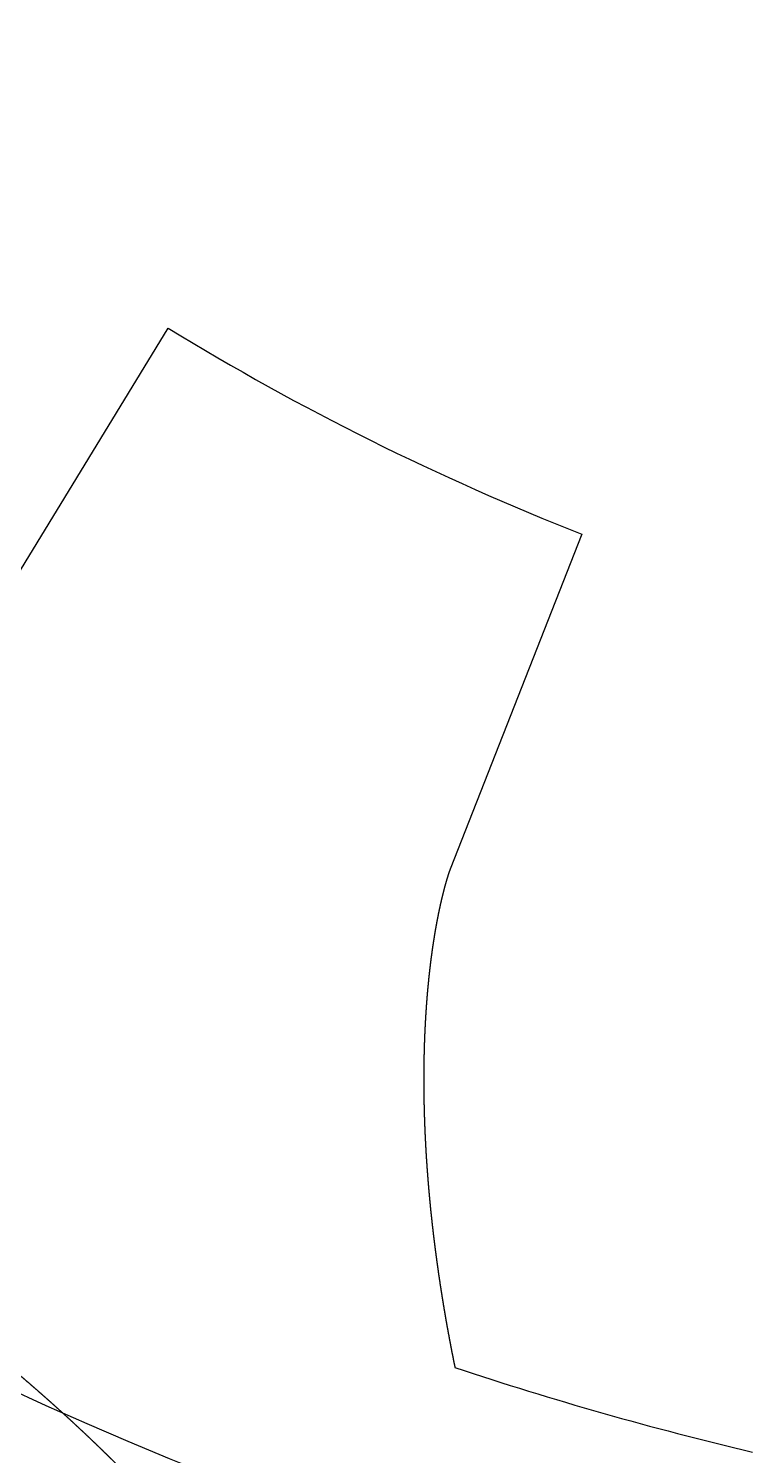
# Model space of a CAD drawing. Header units: centimetres. Extents: x -25.1 to 37.5, y -51.5 to 12.5.
# Drawn here: x 14.376 to 14.671, y -38.638 to -38.055 of the extents above; entities that cross this region are included whole.
import ezdxf

# ---------------------------------------------------------------- set-up
doc = ezdxf.new("R2010")
doc.units = ezdxf.units.CM
doc.header["$MEASUREMENT"] = 0
for name, color, linetype in [('robot assembler v21_Sketch67', 7, 'Continuous'), ('robot assembler v21_Sketch68', 7, 'Continuous'), ('robot assembler v21_Sketch75', 7, 'Continuous'), ('robot assembler v21_Sketch76', 7, 'Continuous'), ('robot assembler v21_Sketch86', 7, 'Continuous')]:
    doc.layers.add(name, color=color, linetype=linetype)

msp = doc.modelspace()

# ---------------------------------------------------------------- linework, layer by layer
at = {"layer": 'robot assembler v21_Sketch67'}
msp.add_open_spline([(14.49203, -38.74898, 50.1), (14.49202, -38.74897, 50.1), (14.49201, -38.74894, 50.1), (14.492, -38.74891, 50.1), (14.49198, -38.74885, 50.1), (14.49194, -38.74876, 50.1), (14.4919, -38.74866, 50.1), (14.49186, -38.74855, 50.1), (14.49181, -38.74842, 50.1), (14.49175, -38.74828, 50.1), (14.49169, -38.74813, 50.1), (14.49162, -38.74797, 50.1), (14.49155, -38.74779, 50.1), (14.49147, -38.7476, 50.1), (14.49138, -38.74741, 50.1), (14.49129, -38.74719, 50.1), (14.4912, -38.74697, 50.1), (14.49109, -38.74674, 50.1), (14.49099, -38.7465, 50.1), (14.49087, -38.74624, 50.1), (14.49076, -38.74598, 50.1), (14.49063, -38.7457, 50.1), (14.4905, -38.74542, 50.1), (14.49037, -38.74512, 50.1), (14.49023, -38.74482, 50.1), (14.49008, -38.7445, 50.1), (14.48993, -38.74418, 50.1), (14.48977, -38.74385, 50.1), (14.48961, -38.7435, 50.1), (14.48944, -38.74315, 50.1), (14.48926, -38.74279, 50.1), (14.48908, -38.74242, 50.1), (14.4889, -38.74204, 50.1), (14.48871, -38.74165, 50.1), (14.48851, -38.74126, 50.1), (14.48831, -38.74086, 50.1), (14.4881, -38.74044, 50.1), (14.48789, -38.74002, 50.1), (14.48767, -38.7396, 50.1), (14.48744, -38.73916, 50.1), (14.48721, -38.73872, 50.1), (14.48698, -38.73826, 50.1), (14.48674, -38.73781, 50.1), (14.48649, -38.73734, 50.1), (14.48624, -38.73687, 50.1), (14.48598, -38.73639, 50.1), (14.48572, -38.7359, 50.1), (14.48545, -38.7354, 50.1), (14.48517, -38.7349, 50.1), (14.48489, -38.73439, 50.1), (14.48461, -38.73388, 50.1), (14.48432, -38.73335, 50.1), (14.48402, -38.73282, 50.1), (14.48372, -38.73229, 50.1), (14.48341, -38.73175, 50.1), (14.4831, -38.7312, 50.1), (14.48278, -38.73064, 50.1), (14.48245, -38.73008, 50.1), (14.48212, -38.72952, 50.1), (14.48179, -38.72895, 50.1), (14.48145, -38.72837, 50.1), (14.4811, -38.72778, 50.1), (14.48075, -38.72719, 50.1), (14.48039, -38.7266, 50.1), (14.48003, -38.72599, 50.1), (14.47966, -38.72539, 50.1), (14.47929, -38.72478, 50.1), (14.47891, -38.72416, 50.1), (14.47852, -38.72353, 50.1), (14.47813, -38.72291, 50.1), (14.47774, -38.72227, 50.1), (14.47734, -38.72163, 50.1), (14.47693, -38.72099, 50.1), (14.47652, -38.72034, 50.1), (14.4761, -38.71969, 50.1), (14.47568, -38.71903, 50.1), (14.47525, -38.71836, 50.1), (14.47482, -38.71769, 50.1), (14.47438, -38.71702, 50.1), (14.47393, -38.71634, 50.1), (14.47348, -38.71566, 50.1), (14.47303, -38.71497, 50.1), (14.47257, -38.71428, 50.1), (14.4721, -38.71359, 50.1), (14.47163, -38.71289, 50.1), (14.47115, -38.71218, 50.1), (14.47067, -38.71147, 50.1), (14.47018, -38.71076, 50.1), (14.46969, -38.71004, 50.1), (14.46919, -38.70932, 50.1), (14.46868, -38.7086, 50.1), (14.46817, -38.70787, 50.1), (14.46766, -38.70714, 50.1), (14.46714, -38.7064, 50.1), (14.46661, -38.70566, 50.1), (14.46608, -38.70491, 50.1), (14.46554, -38.70416, 50.1), (14.465, -38.70341, 50.1), (14.46445, -38.70266, 50.1), (14.4639, -38.7019, 50.1), (14.46334, -38.70113, 50.1), (14.46278, -38.70037, 50.1), (14.46221, -38.6996, 50.1), (14.46164, -38.69882, 50.1), (14.46106, -38.69805, 50.1), (14.46047, -38.69727, 50.1), (14.45988, -38.69648, 50.1), (14.45929, -38.6957, 50.1), (14.45869, -38.69491, 50.1), (14.45808, -38.69412, 50.1), (14.45747, -38.69332, 50.1), (14.45685, -38.69252, 50.1), (14.45623, -38.69172, 50.1), (14.45561, -38.69091, 50.1), (14.45497, -38.69011, 50.1), (14.45434, -38.68929, 50.1), (14.45369, -38.68848, 50.1), (14.45304, -38.68766, 50.1), (14.45239, -38.68684, 50.1), (14.45173, -38.68602, 50.1), (14.45107, -38.6852, 50.1), (14.4504, -38.68437, 50.1), (14.44972, -38.68354, 50.1), (14.44904, -38.68271, 50.1), (14.44836, -38.68187, 50.1), (14.44767, -38.68103, 50.1), (14.44697, -38.68019, 50.1), (14.44627, -38.67935, 50.1), (14.44557, -38.67851, 50.1), (14.44486, -38.67766, 50.1), (14.44414, -38.67681, 50.1), (14.44342, -38.67596, 50.1), (14.44269, -38.6751, 50.1), (14.44196, -38.67424, 50.1), (14.44122, -38.67339, 50.1), (14.44048, -38.67252, 50.1), (14.43973, -38.67166, 50.1), (14.43898, -38.6708, 50.1), (14.43822, -38.66993, 50.1), (14.43746, -38.66906, 50.1), (14.43669, -38.66819, 50.1), (14.43592, -38.66731, 50.1), (14.43514, -38.66644, 50.1), (14.43436, -38.66556, 50.1), (14.43357, -38.66468, 50.1), (14.43277, -38.6638, 50.1), (14.43197, -38.66292, 50.1), (14.43117, -38.66203, 50.1), (14.43036, -38.66114, 50.1), (14.42955, -38.66026, 50.1), (14.42873, -38.65937, 50.1), (14.4279, -38.65847, 50.1), (14.42707, -38.65758, 50.1), (14.42624, -38.65669, 50.1), (14.4254, -38.65579, 50.1), (14.42455, -38.65489, 50.1), (14.4237, -38.65399, 50.1), (14.42285, -38.65309, 50.1), (14.42199, -38.65219, 50.1), (14.42112, -38.65128, 50.1), (14.42025, -38.65038, 50.1), (14.41938, -38.64947, 50.1), (14.4185, -38.64856, 50.1), (14.41761, -38.64765, 50.1), (14.41672, -38.64674, 50.1), (14.41583, -38.64583, 50.1), (14.41493, -38.64491, 50.1), (14.41402, -38.644, 50.1), (14.41311, -38.64308, 50.1), (14.4122, -38.64217, 50.1), (14.41128, -38.64125, 50.1), (14.41035, -38.64033, 50.1), (14.40942, -38.63941, 50.1), (14.40849, -38.63849, 50.1), (14.40755, -38.63756, 50.1), (14.4066, -38.63664, 50.1), (14.40565, -38.63571, 50.1), (14.40469, -38.63479, 50.1), (14.40373, -38.63386, 50.1), (14.40277, -38.63293, 50.1), (14.4018, -38.63201, 50.1), (14.40083, -38.63108, 50.1), (14.39985, -38.63015, 50.1), (14.39886, -38.62921, 50.1), (14.39787, -38.62828, 50.1), (14.39688, -38.62735, 50.1), (14.39588, -38.62642, 50.1), (14.39487, -38.62548, 50.1), (14.39386, -38.62455, 50.1), (14.39285, -38.62361, 50.1), (14.39183, -38.62267, 50.1), (14.39081, -38.62174, 50.1), (14.38978, -38.6208, 50.1), (14.38874, -38.61986, 50.1), (14.38771, -38.61892, 50.1), (14.38666, -38.61798, 50.1), (14.38561, -38.61704, 50.1), (14.38456, -38.6161, 50.1), (14.3835, -38.61516, 50.1), (14.38244, -38.61422, 50.1), (14.38137, -38.61328, 50.1), (14.3803, -38.61234, 50.1), (14.37923, -38.61139, 50.1), (14.37814, -38.61045, 50.1), (14.37706, -38.60951, 50.1), (14.37597, -38.60856, 50.1), (14.37487, -38.60762, 50.1), (14.37377, -38.60667, 50.1), (14.37266, -38.60573, 50.1), (14.37155, -38.60478, 50.1), (14.37044, -38.60384, 50.1), (14.36932, -38.60289, 50.1), (14.36819, -38.60195, 50.1), (14.36706, -38.601, 50.1), (14.36593, -38.60005, 50.1), (14.36479, -38.59911, 50.1), (14.36365, -38.59816, 50.1), (14.3625, -38.59721, 50.1), (14.36135, -38.59627, 50.1), (14.36019, -38.59532, 50.1), (14.35903, -38.59437, 50.1), (14.35786, -38.59343, 50.1), (14.35669, -38.59248, 50.1), (14.35551, -38.59153, 50.1), (14.35433, -38.59059, 50.1), (14.35314, -38.58964, 50.1), (14.35195, -38.58869, 50.1), (14.35076, -38.58775, 50.1), (14.34956, -38.5868, 50.1), (14.34835, -38.58585, 50.1), (14.34714, -38.58491, 50.1), (14.34593, -38.58396, 50.1), (14.34471, -38.58301, 50.1), (14.34349, -38.58207, 50.1), (14.34226, -38.58112, 50.1), (14.34103, -38.58018, 50.1), (14.33979, -38.57923, 50.1), (14.33855, -38.57829, 50.1), (14.33731, -38.57734, 50.1), (14.33606, -38.5764, 50.1), (14.3348, -38.57545, 50.1), (14.33379, -38.5747, 50.1), (14.33304, -38.57413, 50.1), (14.33253, -38.57376, 50.1), (14.33228, -38.57357, 50.1)], degree=5, dxfattribs=at)
at = {"layer": 'robot assembler v21_Sketch68'}
msp.add_open_spline([(14.49203, -38.74898, 50.1), (14.49202, -38.74897, 50.1), (14.49201, -38.74894, 50.1), (14.492, -38.74891, 50.1), (14.49198, -38.74885, 50.1), (14.49194, -38.74876, 50.1), (14.4919, -38.74866, 50.1), (14.49186, -38.74855, 50.1), (14.49181, -38.74842, 50.1), (14.49175, -38.74828, 50.1), (14.49169, -38.74813, 50.1), (14.49162, -38.74797, 50.1), (14.49155, -38.74779, 50.1), (14.49147, -38.7476, 50.1), (14.49138, -38.74741, 50.1), (14.49129, -38.74719, 50.1), (14.4912, -38.74697, 50.1), (14.49109, -38.74674, 50.1), (14.49099, -38.7465, 50.1), (14.49087, -38.74624, 50.1), (14.49076, -38.74598, 50.1), (14.49063, -38.7457, 50.1), (14.4905, -38.74542, 50.1), (14.49037, -38.74512, 50.1), (14.49023, -38.74482, 50.1), (14.49008, -38.7445, 50.1), (14.48993, -38.74418, 50.1), (14.48977, -38.74385, 50.1), (14.48961, -38.7435, 50.1), (14.48944, -38.74315, 50.1), (14.48926, -38.74279, 50.1), (14.48908, -38.74242, 50.1), (14.4889, -38.74204, 50.1), (14.48871, -38.74165, 50.1), (14.48851, -38.74126, 50.1), (14.48831, -38.74086, 50.1), (14.4881, -38.74044, 50.1), (14.48789, -38.74002, 50.1), (14.48767, -38.7396, 50.1), (14.48744, -38.73916, 50.1), (14.48721, -38.73872, 50.1), (14.48698, -38.73826, 50.1), (14.48674, -38.73781, 50.1), (14.48649, -38.73734, 50.1), (14.48624, -38.73687, 50.1), (14.48598, -38.73639, 50.1), (14.48572, -38.7359, 50.1), (14.48545, -38.7354, 50.1), (14.48517, -38.7349, 50.1), (14.48489, -38.73439, 50.1), (14.48461, -38.73388, 50.1), (14.48432, -38.73335, 50.1), (14.48402, -38.73282, 50.1), (14.48372, -38.73229, 50.1), (14.48341, -38.73175, 50.1), (14.4831, -38.7312, 50.1), (14.48278, -38.73064, 50.1), (14.48245, -38.73008, 50.1), (14.48212, -38.72952, 50.1), (14.48179, -38.72895, 50.1), (14.48145, -38.72837, 50.1), (14.4811, -38.72778, 50.1), (14.48075, -38.72719, 50.1), (14.48039, -38.7266, 50.1), (14.48003, -38.72599, 50.1), (14.47966, -38.72539, 50.1), (14.47929, -38.72478, 50.1), (14.47891, -38.72416, 50.1), (14.47852, -38.72353, 50.1), (14.47813, -38.72291, 50.1), (14.47774, -38.72227, 50.1), (14.47734, -38.72163, 50.1), (14.47693, -38.72099, 50.1), (14.47652, -38.72034, 50.1), (14.4761, -38.71969, 50.1), (14.47568, -38.71903, 50.1), (14.47525, -38.71836, 50.1), (14.47482, -38.71769, 50.1), (14.47438, -38.71702, 50.1), (14.47393, -38.71634, 50.1), (14.47348, -38.71566, 50.1), (14.47303, -38.71497, 50.1), (14.47257, -38.71428, 50.1), (14.4721, -38.71359, 50.1), (14.47163, -38.71289, 50.1), (14.47115, -38.71218, 50.1), (14.47067, -38.71147, 50.1), (14.47018, -38.71076, 50.1), (14.46969, -38.71004, 50.1), (14.46919, -38.70932, 50.1), (14.46868, -38.7086, 50.1), (14.46817, -38.70787, 50.1), (14.46766, -38.70714, 50.1), (14.46714, -38.7064, 50.1), (14.46661, -38.70566, 50.1), (14.46608, -38.70491, 50.1), (14.46554, -38.70416, 50.1), (14.465, -38.70341, 50.1), (14.46445, -38.70266, 50.1), (14.4639, -38.7019, 50.1), (14.46334, -38.70113, 50.1), (14.46278, -38.70037, 50.1), (14.46221, -38.6996, 50.1), (14.46164, -38.69882, 50.1), (14.46106, -38.69805, 50.1), (14.46047, -38.69727, 50.1), (14.45988, -38.69648, 50.1), (14.45929, -38.6957, 50.1), (14.45869, -38.69491, 50.1), (14.45808, -38.69412, 50.1), (14.45747, -38.69332, 50.1), (14.45685, -38.69252, 50.1), (14.45623, -38.69172, 50.1), (14.45561, -38.69091, 50.1), (14.45497, -38.69011, 50.1), (14.45434, -38.68929, 50.1), (14.45369, -38.68848, 50.1), (14.45304, -38.68766, 50.1), (14.45239, -38.68684, 50.1), (14.45173, -38.68602, 50.1), (14.45107, -38.6852, 50.1), (14.4504, -38.68437, 50.1), (14.44972, -38.68354, 50.1), (14.44904, -38.68271, 50.1), (14.44836, -38.68187, 50.1), (14.44767, -38.68103, 50.1), (14.44697, -38.68019, 50.1), (14.44627, -38.67935, 50.1), (14.44557, -38.67851, 50.1), (14.44486, -38.67766, 50.1), (14.44414, -38.67681, 50.1), (14.44342, -38.67596, 50.1), (14.44269, -38.6751, 50.1), (14.44196, -38.67424, 50.1), (14.44122, -38.67339, 50.1), (14.44048, -38.67252, 50.1), (14.43973, -38.67166, 50.1), (14.43898, -38.6708, 50.1), (14.43822, -38.66993, 50.1), (14.43746, -38.66906, 50.1), (14.43669, -38.66819, 50.1), (14.43592, -38.66731, 50.1), (14.43514, -38.66644, 50.1), (14.43436, -38.66556, 50.1), (14.43357, -38.66468, 50.1), (14.43277, -38.6638, 50.1), (14.43197, -38.66292, 50.1), (14.43117, -38.66203, 50.1), (14.43036, -38.66114, 50.1), (14.42955, -38.66026, 50.1), (14.42873, -38.65937, 50.1), (14.4279, -38.65847, 50.1), (14.42707, -38.65758, 50.1), (14.42624, -38.65669, 50.1), (14.4254, -38.65579, 50.1), (14.42455, -38.65489, 50.1), (14.4237, -38.65399, 50.1), (14.42285, -38.65309, 50.1), (14.42199, -38.65219, 50.1), (14.42112, -38.65128, 50.1), (14.42025, -38.65038, 50.1), (14.41938, -38.64947, 50.1), (14.4185, -38.64856, 50.1), (14.41761, -38.64765, 50.1), (14.41672, -38.64674, 50.1), (14.41583, -38.64583, 50.1), (14.41493, -38.64491, 50.1), (14.41402, -38.644, 50.1), (14.41311, -38.64308, 50.1), (14.4122, -38.64217, 50.1), (14.41128, -38.64125, 50.1), (14.41035, -38.64033, 50.1), (14.40942, -38.63941, 50.1), (14.40849, -38.63849, 50.1), (14.40755, -38.63756, 50.1), (14.4066, -38.63664, 50.1), (14.40565, -38.63571, 50.1), (14.40469, -38.63479, 50.1), (14.40373, -38.63386, 50.1), (14.40277, -38.63293, 50.1), (14.4018, -38.63201, 50.1), (14.40083, -38.63108, 50.1), (14.39985, -38.63015, 50.1), (14.39886, -38.62921, 50.1), (14.39787, -38.62828, 50.1), (14.39688, -38.62735, 50.1), (14.39588, -38.62642, 50.1), (14.39487, -38.62548, 50.1), (14.39386, -38.62455, 50.1), (14.39285, -38.62361, 50.1), (14.39183, -38.62267, 50.1), (14.39081, -38.62174, 50.1), (14.38978, -38.6208, 50.1), (14.38874, -38.61986, 50.1), (14.38771, -38.61892, 50.1), (14.38666, -38.61798, 50.1), (14.38561, -38.61704, 50.1), (14.38456, -38.6161, 50.1), (14.3835, -38.61516, 50.1), (14.38244, -38.61422, 50.1), (14.38137, -38.61328, 50.1), (14.3803, -38.61234, 50.1), (14.37923, -38.61139, 50.1), (14.37814, -38.61045, 50.1), (14.37706, -38.60951, 50.1), (14.37597, -38.60856, 50.1), (14.37487, -38.60762, 50.1), (14.37377, -38.60667, 50.1), (14.37266, -38.60573, 50.1), (14.37155, -38.60478, 50.1), (14.37044, -38.60384, 50.1), (14.36932, -38.60289, 50.1), (14.36819, -38.60195, 50.1), (14.36706, -38.601, 50.1), (14.36593, -38.60005, 50.1), (14.36479, -38.59911, 50.1), (14.36365, -38.59816, 50.1), (14.3625, -38.59721, 50.1), (14.36135, -38.59627, 50.1), (14.36019, -38.59532, 50.1), (14.35903, -38.59437, 50.1), (14.35786, -38.59343, 50.1), (14.35669, -38.59248, 50.1), (14.35551, -38.59153, 50.1), (14.35433, -38.59059, 50.1), (14.35314, -38.58964, 50.1), (14.35195, -38.58869, 50.1), (14.35076, -38.58775, 50.1), (14.34956, -38.5868, 50.1), (14.34835, -38.58585, 50.1), (14.34714, -38.58491, 50.1), (14.34593, -38.58396, 50.1), (14.34471, -38.58301, 50.1), (14.34349, -38.58207, 50.1), (14.34226, -38.58112, 50.1), (14.34103, -38.58018, 50.1), (14.33979, -38.57923, 50.1), (14.33855, -38.57829, 50.1), (14.33731, -38.57734, 50.1), (14.33606, -38.5764, 50.1), (14.3348, -38.57545, 50.1), (14.33379, -38.5747, 50.1), (14.33304, -38.57413, 50.1), (14.33253, -38.57376, 50.1), (14.33228, -38.57357, 50.1)], degree=5, dxfattribs=at)
at = {"layer": 'robot assembler v21_Sketch75'}
for p, q in [((14.35601, -38.30309, 50.1), (14.43264, -38.17777, 50.1)), ((14.60153, -38.26187, 50.1), (14.54771, -38.39854, 50.1)), ((14.54771, -38.39854, 50.1), (14.54768, -38.39862, 50.1))]:
    msp.add_line(p, q, dxfattribs=at)
for radius, start, end in [(1.0875, 238.55299, 248.50583), (1.425, 251.57748, 256.65782)]:
    msp.add_arc((15, -37.25, 50.1), radius, start, end, dxfattribs=at)
msp.add_open_spline([(14.54768, -38.39862, 50.1), (14.54768, -38.39863, 50.1), (14.54767, -38.39865, 50.1), (14.54766, -38.39868, 50.1), (14.54764, -38.39873, 50.1), (14.54761, -38.3988, 50.1), (14.54758, -38.39888, 50.1), (14.54755, -38.39898, 50.1), (14.54751, -38.39908, 50.1), (14.54747, -38.3992, 50.1), (14.54743, -38.39932, 50.1), (14.54738, -38.39946, 50.1), (14.54733, -38.39961, 50.1), (14.54727, -38.39976, 50.1), (14.54722, -38.39993, 50.1), (14.54716, -38.40011, 50.1), (14.54709, -38.4003, 50.1), (14.54703, -38.4005, 50.1), (14.54696, -38.4007, 50.1), (14.54689, -38.40092, 50.1), (14.54682, -38.40115, 50.1), (14.54674, -38.40138, 50.1), (14.54667, -38.40163, 50.1), (14.54659, -38.40188, 50.1), (14.54651, -38.40215, 50.1), (14.54642, -38.40242, 50.1), (14.54634, -38.4027, 50.1), (14.54625, -38.403, 50.1), (14.54616, -38.4033, 50.1), (14.54607, -38.40361, 50.1), (14.54598, -38.40392, 50.1), (14.54589, -38.40425, 50.1), (14.54579, -38.40459, 50.1), (14.5457, -38.40493, 50.1), (14.5456, -38.40528, 50.1), (14.5455, -38.40564, 50.1), (14.5454, -38.40601, 50.1), (14.5453, -38.40639, 50.1), (14.5452, -38.40678, 50.1), (14.54509, -38.40717, 50.1), (14.54499, -38.40757, 50.1), (14.54489, -38.40798, 50.1), (14.54478, -38.4084, 50.1), (14.54467, -38.40883, 50.1), (14.54457, -38.40926, 50.1), (14.54446, -38.40971, 50.1), (14.54435, -38.41016, 50.1), (14.54424, -38.41061, 50.1), (14.54413, -38.41108, 50.1), (14.54402, -38.41155, 50.1), (14.54391, -38.41203, 50.1), (14.5438, -38.41252, 50.1), (14.54369, -38.41301, 50.1), (14.54358, -38.41352, 50.1), (14.54347, -38.41402, 50.1), (14.54336, -38.41454, 50.1), (14.54324, -38.41507, 50.1), (14.54313, -38.4156, 50.1), (14.54302, -38.41614, 50.1), (14.54291, -38.41668, 50.1), (14.5428, -38.41723, 50.1), (14.54269, -38.41779, 50.1), (14.54257, -38.41836, 50.1), (14.54246, -38.41893, 50.1), (14.54235, -38.41951, 50.1), (14.54224, -38.4201, 50.1), (14.54213, -38.42069, 50.1), (14.54202, -38.42129, 50.1), (14.54191, -38.4219, 50.1), (14.5418, -38.42252, 50.1), (14.54169, -38.42314, 50.1), (14.54158, -38.42376, 50.1), (14.54148, -38.4244, 50.1), (14.54137, -38.42504, 50.1), (14.54126, -38.42568, 50.1), (14.54116, -38.42633, 50.1), (14.54105, -38.42699, 50.1), (14.54095, -38.42766, 50.1), (14.54084, -38.42833, 50.1), (14.54074, -38.42901, 50.1), (14.54064, -38.42969, 50.1), (14.54053, -38.43038, 50.1), (14.54043, -38.43108, 50.1), (14.54033, -38.43178, 50.1), (14.54024, -38.43249, 50.1), (14.54014, -38.4332, 50.1), (14.54004, -38.43392, 50.1), (14.53994, -38.43465, 50.1), (14.53985, -38.43538, 50.1), (14.53975, -38.43612, 50.1), (14.53966, -38.43686, 50.1), (14.53957, -38.43761, 50.1), (14.53948, -38.43837, 50.1), (14.53939, -38.43913, 50.1), (14.5393, -38.43989, 50.1), (14.53921, -38.44067, 50.1), (14.53913, -38.44144, 50.1), (14.53904, -38.44223, 50.1), (14.53896, -38.44302, 50.1), (14.53888, -38.44381, 50.1), (14.5388, -38.44461, 50.1), (14.53872, -38.44542, 50.1), (14.53864, -38.44623, 50.1), (14.53857, -38.44704, 50.1), (14.53849, -38.44787, 50.1), (14.53842, -38.44869, 50.1), (14.53835, -38.44953, 50.1), (14.53828, -38.45036, 50.1), (14.53821, -38.45121, 50.1), (14.53814, -38.45205, 50.1), (14.53807, -38.45291, 50.1), (14.53801, -38.45377, 50.1), (14.53795, -38.45463, 50.1), (14.53789, -38.4555, 50.1), (14.53783, -38.45637, 50.1), (14.53777, -38.45725, 50.1), (14.53771, -38.45814, 50.1), (14.53766, -38.45903, 50.1), (14.53761, -38.45992, 50.1), (14.53756, -38.46082, 50.1), (14.53751, -38.46172, 50.1), (14.53746, -38.46263, 50.1), (14.53742, -38.46355, 50.1), (14.53737, -38.46446, 50.1), (14.53733, -38.46539, 50.1), (14.53729, -38.46632, 50.1), (14.53725, -38.46725, 50.1), (14.53722, -38.46819, 50.1), (14.53719, -38.46913, 50.1), (14.53715, -38.47008, 50.1), (14.53712, -38.47103, 50.1), (14.5371, -38.47198, 50.1), (14.53707, -38.47294, 50.1), (14.53705, -38.47391, 50.1), (14.53703, -38.47488, 50.1), (14.53701, -38.47586, 50.1), (14.53699, -38.47683, 50.1), (14.53697, -38.47782, 50.1), (14.53696, -38.47881, 50.1), (14.53695, -38.4798, 50.1), (14.53694, -38.4808, 50.1), (14.53693, -38.4818, 50.1), (14.53693, -38.4828, 50.1), (14.53693, -38.48381, 50.1), (14.53693, -38.48483, 50.1), (14.53693, -38.48585, 50.1), (14.53693, -38.48687, 50.1), (14.53694, -38.4879, 50.1), (14.53695, -38.48893, 50.1), (14.53696, -38.48996, 50.1), (14.53697, -38.491, 50.1), (14.53699, -38.49205, 50.1), (14.53701, -38.4931, 50.1), (14.53703, -38.49415, 50.1), (14.53705, -38.49521, 50.1), (14.53708, -38.49627, 50.1), (14.5371, -38.49733, 50.1), (14.53713, -38.4984, 50.1), (14.53717, -38.49947, 50.1), (14.5372, -38.50055, 50.1), (14.53724, -38.50163, 50.1), (14.53728, -38.50272, 50.1), (14.53732, -38.5038, 50.1), (14.53736, -38.5049, 50.1), (14.53741, -38.50599, 50.1), (14.53746, -38.50709, 50.1), (14.53751, -38.5082, 50.1), (14.53757, -38.50931, 50.1), (14.53763, -38.51042, 50.1), (14.53769, -38.51153, 50.1), (14.53775, -38.51265, 50.1), (14.53781, -38.51378, 50.1), (14.53788, -38.5149, 50.1), (14.53795, -38.51603, 50.1), (14.53802, -38.51717, 50.1), (14.5381, -38.51831, 50.1), (14.53818, -38.51945, 50.1), (14.53826, -38.52059, 50.1), (14.53834, -38.52174, 50.1), (14.53843, -38.52289, 50.1), (14.53852, -38.52405, 50.1), (14.53861, -38.52521, 50.1), (14.5387, -38.52637, 50.1), (14.5388, -38.52754, 50.1), (14.5389, -38.52871, 50.1), (14.539, -38.52988, 50.1), (14.53911, -38.53106, 50.1), (14.53921, -38.53224, 50.1), (14.53932, -38.53343, 50.1), (14.53944, -38.53461, 50.1), (14.53955, -38.5358, 50.1), (14.53967, -38.537, 50.1), (14.53979, -38.5382, 50.1), (14.53992, -38.5394, 50.1), (14.54005, -38.5406, 50.1), (14.54018, -38.54181, 50.1), (14.54031, -38.54302, 50.1), (14.54045, -38.54423, 50.1), (14.54059, -38.54545, 50.1), (14.54073, -38.54667, 50.1), (14.54087, -38.5479, 50.1), (14.54102, -38.54912, 50.1), (14.54117, -38.55035, 50.1), (14.54132, -38.55159, 50.1), (14.54148, -38.55282, 50.1), (14.54164, -38.55406, 50.1), (14.5418, -38.5553, 50.1), (14.54197, -38.55655, 50.1), (14.54213, -38.5578, 50.1), (14.54231, -38.55905, 50.1), (14.54248, -38.56031, 50.1), (14.54266, -38.56156, 50.1), (14.54284, -38.56283, 50.1), (14.54302, -38.56409, 50.1), (14.54321, -38.56536, 50.1), (14.5434, -38.56663, 50.1), (14.54359, -38.5679, 50.1), (14.54378, -38.56917, 50.1), (14.54398, -38.57045, 50.1), (14.54418, -38.57173, 50.1), (14.54439, -38.57302, 50.1), (14.54459, -38.57431, 50.1), (14.5448, -38.5756, 50.1), (14.54502, -38.57689, 50.1), (14.54523, -38.57819, 50.1), (14.54545, -38.57948, 50.1), (14.54568, -38.58078, 50.1), (14.5459, -38.58209, 50.1), (14.54613, -38.5834, 50.1), (14.54636, -38.58471, 50.1), (14.5466, -38.58602, 50.1), (14.54684, -38.58733, 50.1), (14.54708, -38.58865, 50.1), (14.54732, -38.58997, 50.1), (14.54757, -38.59129, 50.1), (14.54782, -38.59262, 50.1), (14.54808, -38.59395, 50.1), (14.54833, -38.59528, 50.1), (14.54859, -38.59661, 50.1), (14.54886, -38.59795, 50.1), (14.54912, -38.59929, 50.1), (14.54934, -38.60036, 50.1), (14.5495, -38.60116, 50.1), (14.54961, -38.6017, 50.1), (14.54967, -38.60197, 50.1)], degree=5, dxfattribs=at)
at = {"layer": 'robot assembler v21_Sketch76'}
for p, q in [((14.35601, -38.30309, 50.1), (14.43264, -38.17777, 50.1)), ((14.60153, -38.26187, 50.1), (14.54771, -38.39854, 50.1)), ((14.54771, -38.39854, 50.1), (14.54768, -38.39862, 50.1))]:
    msp.add_line(p, q, dxfattribs=at)
for radius, start, end in [(1.0875, 238.55299, 248.50583), (1.425, 251.57748, 256.65782)]:
    msp.add_arc((15, -37.25, 50.1), radius, start, end, dxfattribs=at)
msp.add_open_spline([(14.54768, -38.39862, 50.1), (14.54768, -38.39863, 50.1), (14.54767, -38.39865, 50.1), (14.54766, -38.39868, 50.1), (14.54764, -38.39873, 50.1), (14.54761, -38.3988, 50.1), (14.54758, -38.39888, 50.1), (14.54755, -38.39898, 50.1), (14.54751, -38.39908, 50.1), (14.54747, -38.3992, 50.1), (14.54743, -38.39932, 50.1), (14.54738, -38.39946, 50.1), (14.54733, -38.39961, 50.1), (14.54727, -38.39976, 50.1), (14.54722, -38.39993, 50.1), (14.54716, -38.40011, 50.1), (14.54709, -38.4003, 50.1), (14.54703, -38.4005, 50.1), (14.54696, -38.4007, 50.1), (14.54689, -38.40092, 50.1), (14.54682, -38.40115, 50.1), (14.54674, -38.40138, 50.1), (14.54667, -38.40163, 50.1), (14.54659, -38.40188, 50.1), (14.54651, -38.40215, 50.1), (14.54642, -38.40242, 50.1), (14.54634, -38.4027, 50.1), (14.54625, -38.403, 50.1), (14.54616, -38.4033, 50.1), (14.54607, -38.40361, 50.1), (14.54598, -38.40392, 50.1), (14.54589, -38.40425, 50.1), (14.54579, -38.40459, 50.1), (14.5457, -38.40493, 50.1), (14.5456, -38.40528, 50.1), (14.5455, -38.40564, 50.1), (14.5454, -38.40601, 50.1), (14.5453, -38.40639, 50.1), (14.5452, -38.40678, 50.1), (14.54509, -38.40717, 50.1), (14.54499, -38.40757, 50.1), (14.54489, -38.40798, 50.1), (14.54478, -38.4084, 50.1), (14.54467, -38.40883, 50.1), (14.54457, -38.40926, 50.1), (14.54446, -38.40971, 50.1), (14.54435, -38.41016, 50.1), (14.54424, -38.41061, 50.1), (14.54413, -38.41108, 50.1), (14.54402, -38.41155, 50.1), (14.54391, -38.41203, 50.1), (14.5438, -38.41252, 50.1), (14.54369, -38.41301, 50.1), (14.54358, -38.41352, 50.1), (14.54347, -38.41402, 50.1), (14.54336, -38.41454, 50.1), (14.54324, -38.41507, 50.1), (14.54313, -38.4156, 50.1), (14.54302, -38.41614, 50.1), (14.54291, -38.41668, 50.1), (14.5428, -38.41723, 50.1), (14.54269, -38.41779, 50.1), (14.54257, -38.41836, 50.1), (14.54246, -38.41893, 50.1), (14.54235, -38.41951, 50.1), (14.54224, -38.4201, 50.1), (14.54213, -38.42069, 50.1), (14.54202, -38.42129, 50.1), (14.54191, -38.4219, 50.1), (14.5418, -38.42252, 50.1), (14.54169, -38.42314, 50.1), (14.54158, -38.42376, 50.1), (14.54148, -38.4244, 50.1), (14.54137, -38.42504, 50.1), (14.54126, -38.42568, 50.1), (14.54116, -38.42633, 50.1), (14.54105, -38.42699, 50.1), (14.54095, -38.42766, 50.1), (14.54084, -38.42833, 50.1), (14.54074, -38.42901, 50.1), (14.54064, -38.42969, 50.1), (14.54053, -38.43038, 50.1), (14.54043, -38.43108, 50.1), (14.54033, -38.43178, 50.1), (14.54024, -38.43249, 50.1), (14.54014, -38.4332, 50.1), (14.54004, -38.43392, 50.1), (14.53994, -38.43465, 50.1), (14.53985, -38.43538, 50.1), (14.53975, -38.43612, 50.1), (14.53966, -38.43686, 50.1), (14.53957, -38.43761, 50.1), (14.53948, -38.43837, 50.1), (14.53939, -38.43913, 50.1), (14.5393, -38.43989, 50.1), (14.53921, -38.44067, 50.1), (14.53913, -38.44144, 50.1), (14.53904, -38.44223, 50.1), (14.53896, -38.44302, 50.1), (14.53888, -38.44381, 50.1), (14.5388, -38.44461, 50.1), (14.53872, -38.44542, 50.1), (14.53864, -38.44623, 50.1), (14.53857, -38.44704, 50.1), (14.53849, -38.44787, 50.1), (14.53842, -38.44869, 50.1), (14.53835, -38.44953, 50.1), (14.53828, -38.45036, 50.1), (14.53821, -38.45121, 50.1), (14.53814, -38.45205, 50.1), (14.53807, -38.45291, 50.1), (14.53801, -38.45377, 50.1), (14.53795, -38.45463, 50.1), (14.53789, -38.4555, 50.1), (14.53783, -38.45637, 50.1), (14.53777, -38.45725, 50.1), (14.53771, -38.45814, 50.1), (14.53766, -38.45903, 50.1), (14.53761, -38.45992, 50.1), (14.53756, -38.46082, 50.1), (14.53751, -38.46172, 50.1), (14.53746, -38.46263, 50.1), (14.53742, -38.46355, 50.1), (14.53737, -38.46446, 50.1), (14.53733, -38.46539, 50.1), (14.53729, -38.46632, 50.1), (14.53725, -38.46725, 50.1), (14.53722, -38.46819, 50.1), (14.53719, -38.46913, 50.1), (14.53715, -38.47008, 50.1), (14.53712, -38.47103, 50.1), (14.5371, -38.47198, 50.1), (14.53707, -38.47294, 50.1), (14.53705, -38.47391, 50.1), (14.53703, -38.47488, 50.1), (14.53701, -38.47586, 50.1), (14.53699, -38.47683, 50.1), (14.53697, -38.47782, 50.1), (14.53696, -38.47881, 50.1), (14.53695, -38.4798, 50.1), (14.53694, -38.4808, 50.1), (14.53693, -38.4818, 50.1), (14.53693, -38.4828, 50.1), (14.53693, -38.48381, 50.1), (14.53693, -38.48483, 50.1), (14.53693, -38.48585, 50.1), (14.53693, -38.48687, 50.1), (14.53694, -38.4879, 50.1), (14.53695, -38.48893, 50.1), (14.53696, -38.48996, 50.1), (14.53697, -38.491, 50.1), (14.53699, -38.49205, 50.1), (14.53701, -38.4931, 50.1), (14.53703, -38.49415, 50.1), (14.53705, -38.49521, 50.1), (14.53708, -38.49627, 50.1), (14.5371, -38.49733, 50.1), (14.53713, -38.4984, 50.1), (14.53717, -38.49947, 50.1), (14.5372, -38.50055, 50.1), (14.53724, -38.50163, 50.1), (14.53728, -38.50272, 50.1), (14.53732, -38.5038, 50.1), (14.53736, -38.5049, 50.1), (14.53741, -38.50599, 50.1), (14.53746, -38.50709, 50.1), (14.53751, -38.5082, 50.1), (14.53757, -38.50931, 50.1), (14.53763, -38.51042, 50.1), (14.53769, -38.51153, 50.1), (14.53775, -38.51265, 50.1), (14.53781, -38.51378, 50.1), (14.53788, -38.5149, 50.1), (14.53795, -38.51603, 50.1), (14.53802, -38.51717, 50.1), (14.5381, -38.51831, 50.1), (14.53818, -38.51945, 50.1), (14.53826, -38.52059, 50.1), (14.53834, -38.52174, 50.1), (14.53843, -38.52289, 50.1), (14.53852, -38.52405, 50.1), (14.53861, -38.52521, 50.1), (14.5387, -38.52637, 50.1), (14.5388, -38.52754, 50.1), (14.5389, -38.52871, 50.1), (14.539, -38.52988, 50.1), (14.53911, -38.53106, 50.1), (14.53921, -38.53224, 50.1), (14.53932, -38.53343, 50.1), (14.53944, -38.53461, 50.1), (14.53955, -38.5358, 50.1), (14.53967, -38.537, 50.1), (14.53979, -38.5382, 50.1), (14.53992, -38.5394, 50.1), (14.54005, -38.5406, 50.1), (14.54018, -38.54181, 50.1), (14.54031, -38.54302, 50.1), (14.54045, -38.54423, 50.1), (14.54059, -38.54545, 50.1), (14.54073, -38.54667, 50.1), (14.54087, -38.5479, 50.1), (14.54102, -38.54912, 50.1), (14.54117, -38.55035, 50.1), (14.54132, -38.55159, 50.1), (14.54148, -38.55282, 50.1), (14.54164, -38.55406, 50.1), (14.5418, -38.5553, 50.1), (14.54197, -38.55655, 50.1), (14.54213, -38.5578, 50.1), (14.54231, -38.55905, 50.1), (14.54248, -38.56031, 50.1), (14.54266, -38.56156, 50.1), (14.54284, -38.56283, 50.1), (14.54302, -38.56409, 50.1), (14.54321, -38.56536, 50.1), (14.5434, -38.56663, 50.1), (14.54359, -38.5679, 50.1), (14.54378, -38.56917, 50.1), (14.54398, -38.57045, 50.1), (14.54418, -38.57173, 50.1), (14.54439, -38.57302, 50.1), (14.54459, -38.57431, 50.1), (14.5448, -38.5756, 50.1), (14.54502, -38.57689, 50.1), (14.54523, -38.57819, 50.1), (14.54545, -38.57948, 50.1), (14.54568, -38.58078, 50.1), (14.5459, -38.58209, 50.1), (14.54613, -38.5834, 50.1), (14.54636, -38.58471, 50.1), (14.5466, -38.58602, 50.1), (14.54684, -38.58733, 50.1), (14.54708, -38.58865, 50.1), (14.54732, -38.58997, 50.1), (14.54757, -38.59129, 50.1), (14.54782, -38.59262, 50.1), (14.54808, -38.59395, 50.1), (14.54833, -38.59528, 50.1), (14.54859, -38.59661, 50.1), (14.54886, -38.59795, 50.1), (14.54912, -38.59929, 50.1), (14.54934, -38.60036, 50.1), (14.5495, -38.60116, 50.1), (14.54961, -38.6017, 50.1), (14.54967, -38.60197, 50.1)], degree=5, dxfattribs=at)
at = {"layer": 'robot assembler v21_Sketch86', "extrusion": (0, -2.44929e-16, -1)}
msp.add_circle((-15, -37.25, -23.9), 1.5, dxfattribs=at)

doc.saveas('drawing.dxf')
